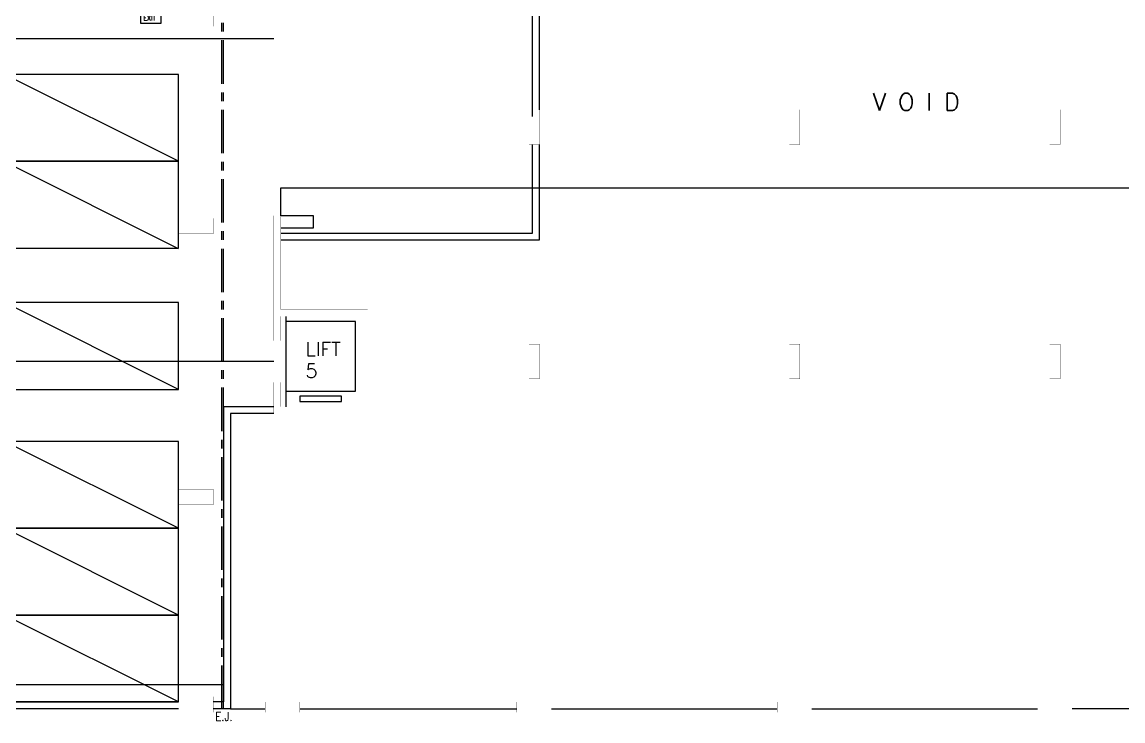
# Model space of a CAD drawing. Extents: x -163002 to 22103, y -98847 to 51643.
# Drawn here: x -128005 to -96290, y -98847 to -78725 of the extents above; entities that cross this region are included whole.
import ezdxf

# ---------------------------------------------------------------- set-up
doc = ezdxf.new("R2010")
doc.units = 0
doc.header["$LTSCALE"] = 1000
doc.header["$MEASUREMENT"] = 0
doc.linetypes.add('s1108a$0$CENTER', pattern=[2, 1.25, -0.25, 0.25, -0.25])
doc.linetypes.add('s1108a$0$HIDDEN', pattern=[0.375, 0.25, -0.125])
doc.layers.get('0').update_dxf_attribs({"linetype": 'CONTINUOUS'})
for name, color, linetype in [('s1108a$0$20', 1, 'CONTINUOUS'), ('s1108a$0$23', 7, 'CONTINUOUS'), ('s1108a$0$42', 7, 'CONTINUOUS'), ('s1108a$0$5', 7, 'CONTINUOUS'), ('s1108a$0$56', 7, 'CONTINUOUS'), ('s1108a$0$6', 7, 'CONTINUOUS'), ('s1108a$0$7', 7, 'CONTINUOUS'), ('s1108a$0$EX-DR', 1, 'CONTINUOUS'), ('s1108a$0$NEW-CAR', 7, 'CONTINUOUS'), ('s1108a$0$NEW-WAL', 4, 'CONTINUOUS'), ('s1108a$0$ROOM-NO', 4, 'CONTINUOUS')]:
    doc.layers.add(name, color=color, linetype=linetype)
doc.styles.add('s1108a$0$STANDARD', font='SIMPLEX')

# ---------------------------------------------------------------- blocks, each defined once
blk = doc.blocks.new('s1108a$0$CPARK')
at = {"layer": 's1108a$0$5', "color": 14, "linetype": 'Continuous'}
blk.add_line((0, 0), (2.5, 5), dxfattribs=at)
blk.add_lwpolyline([(0, 0), (2.5, 0), (2.5, 5), (0, 5)], close=True, dxfattribs=at)
blk = doc.blocks.new('s1108a$0$EXIT')
at = {"layer": 's1108a$0$56', "color": 1, "linetype": 'Continuous'}
blk.add_lwpolyline([(0, 0), (0.6, 0), (0.6, 0.3), (0, 0.3)], close=True, dxfattribs=at)
at = {"layer": 's1108a$0$56', "color": 1, "linetype": 'Continuous', "style": 's1108a$0$STANDARD', "width": 0.8}
blk.add_text('EXIT', height=0.15, dxfattribs=at).set_placement((0.0816, 0.0747))
blk = doc.blocks.new('s1108a')
at = {"layer": 's1108a$0$20', "color": 14, "linetype": 'Continuous'}
blk.add_line((-120400, -89799), (-120400, -87199), dxfattribs=at)
at = {"layer": 's1108a$0$20', "color": 14, "linetype": 'Continuous', "const_width": 5}
blk.add_lwpolyline([(-120750, -84300), (-120550, -84300), (-120550, -86999), (-118050, -86999), (-118050, -89999), (-120750, -89999), (-120750, -89099), (-120550, -89099), (-120550, -89799), (-118250, -89799), (-118250, -87199), (-120550, -87199), (-120550, -87899), (-120750, -87899)], close=True, dxfattribs=at)
at = {"layer": 's1108a$0$23', "color": 3, "linetype": 'Continuous'}
for p, q in [((-123500, -98299), (-134875, -98299)), ((-123500, -98499), (-134875, -98499))]:
    blk.add_line(p, q, dxfattribs=at)
at = {"layer": 's1108a$0$23', "color": 11}
for p, q in [((-122000, -98500), (-121000, -98500)), ((-120000, -98500), (-113750, -98500)), ((-112750, -98500), (-106250, -98500)), ((-105250, -98500), (-98750, -98500)), ((-91250, -98500), (-97750, -98500))]:
    blk.add_line(p, q, dxfattribs=at)
at = {"layer": 's1108a$0$23', "color": 8, "linetype": 'Continuous'}
for points in [[(-113300, -81447), (-113300, -75997)], [(-120550, -85000), (-113100, -85000), (-113100, -82250)], [(-120550, -84800), (-113300, -84800), (-113300, -82250)]]:
    blk.add_lwpolyline(points, dxfattribs=at)
at = {"layer": 's1108a$0$23', "color": 10, "linetype": 'Continuous'}
for points in [[(-113100, -81250), (-113100, -76000), (-83450, -76000)], [(-120550, -85000), (-113100, -85000), (-113100, -82250)], [(-120550, -84800), (-113300, -84800), (-113300, -82250)], [(-120750, -89799), (-122200, -89799), (-122200, -98300), (-122500, -98300)], [(-120750, -89999), (-122000, -89999), (-122000, -98500), (-122500, -98500)]]:
    blk.add_lwpolyline(points, dxfattribs=at)
at = {"layer": 's1108a$0$23', "color": 11}
blk.add_lwpolyline([(-120550, -84300), (-120550, -83500), (-83450, -83500)], dxfattribs=at)
at = {"layer": 's1108a$0$42', "color": 10, "linetype": 'Continuous'}
for p, q in [((-118400, -87349), (-120400, -87349)), ((-118400, -89349), (-118400, -87349)), ((-120400, -89349), (-118400, -89349))]:
    blk.add_line(p, q, dxfattribs=at)
blk.add_lwpolyline([(-120000, -89649), (-118800, -89649), (-118800, -89499), (-120000, -89499)], close=True, dxfattribs=at)
at = {"layer": 's1108a$0$5', "linetype": 'Continuous'}
for p, q in [((-135000, -79199), (-120750, -79199)), ((-120750, -88499), (-135800, -88499)), ((-134875, -97800), (-122200, -97800))]:
    blk.add_line(p, q, dxfattribs=at)
at = {"layer": 's1108a$0$56', "color": 15, "linetype": 's1108a$0$HIDDEN', "const_width": 5}
blk.add_lwpolyline([(-120725, -84300), (-120725, -78750)], dxfattribs=at)
at = {"layer": 's1108a$0$6', "color": 14, "linetype": 'Continuous', "const_width": 5}
for points in [[(-123500, -78400), (-122500, -78400), (-122500, -78850), (-123500, -78850)], [(-113400, -82250), (-113100, -82250), (-113100, -81250), (-113400, -81250)], [(-113400, -82250), (-113100, -82250), (-113100, -81250), (-113400, -81250)], [(-113400, -82250), (-113100, -82250), (-113100, -81250), (-113400, -81250)], [(-105900, -82250), (-105600, -82250), (-105600, -81250), (-105900, -81250)], [(-105900, -82250), (-105600, -82250), (-105600, -81250), (-105900, -81250)], [(-105900, -82250), (-105600, -82250), (-105600, -81250), (-105900, -81250)], [(-105900, -82250), (-105600, -82250), (-105600, -81250), (-105900, -81250)], [(-98400, -82250), (-98100, -82250), (-98100, -81250), (-98400, -81250)], [(-123500, -84375), (-122500, -84375), (-122500, -84825), (-123500, -84825)], [(-123500, -84375), (-122500, -84375), (-122500, -84825), (-123500, -84825)], [(-113400, -88999), (-113100, -88999), (-113100, -87999), (-113400, -87999)], [(-105900, -88999), (-105600, -88999), (-105600, -87999), (-105900, -87999)], [(-98400, -88999), (-98100, -88999), (-98100, -87999), (-98400, -87999)], [(-123500, -92175), (-122500, -92175), (-122500, -92625), (-123500, -92625)], [(-123500, -98150), (-122500, -98150), (-122500, -98600), (-123500, -98600)], [(-121000, -98600), (-120000, -98600), (-120000, -98300), (-121000, -98300)], [(-113750, -98300), (-112750, -98300), (-112750, -98600), (-113750, -98600)], [(-106250, -98300), (-105250, -98300), (-105250, -98600), (-106250, -98600)], [(-98750, -98300), (-97750, -98300), (-97750, -98600), (-98750, -98600)]]:
    blk.add_lwpolyline(points, close=True, dxfattribs=at)
for points in [[(-121000, -98300), (-120000, -98300)], [(-121000, -98600), (-121000, -98300)], [(-120000, -98300), (-120000, -98600)], [(-120000, -98600), (-121000, -98600)]]:
    blk.add_lwpolyline(points, dxfattribs=at)
at = {"layer": 's1108a$0$7', "color": 4, "linetype": 's1108a$0$CENTER'}
for points in [[(-122200, -98500), (-122200, -76000), (-125500, -76000)], [(-122250, -98500), (-122250, -76050), (-125500, -76050)]]:
    blk.add_lwpolyline(points, dxfattribs=at)
at = {"layer": 's1108a$0$EX-DR', "color": 6, "linetype": 's1108a$0$HIDDEN', "const_width": 5}
blk.add_lwpolyline([(-120725, -84300), (-120725, -78750)], dxfattribs=at)
at = {"layer": 's1108a$0$NEW-CAR', "color": 1, "linetype": 'Continuous'}
for p, q in [((-123500, -82734), (-128500, -80234)), ((-123500, -85253), (-128500, -82753))]:
    blk.add_line(p, q, dxfattribs=at)
for points in [[(-123500, -82734), (-123500, -80234), (-128500, -80234), (-128500, -82734)], [(-123500, -85234), (-123500, -82734), (-128500, -82734), (-128500, -85234)]]:
    blk.add_lwpolyline(points, close=True, dxfattribs=at)
at = {"layer": 's1108a$0$NEW-WAL', "color": 8, "linetype": 'Continuous'}
blk.add_lwpolyline([(-113100, -81250), (-113100, -78700)], dxfattribs=at)
at = {"layer": 's1108a$0$NEW-WAL'}
blk.add_lwpolyline([(-120550, -84646), (-119604, -84646), (-119604, -84300), (-120550, -84300)], dxfattribs=at)
at = {"xscale": 999.9979999999999, "yscale": 999.9979999999999, "zscale": 1000}
blk.add_blockref('s1108a$0$EXIT', (-124593, -78757), dxfattribs=at)
at = {"xscale": 999.9979999999999, "yscale": 999.9979999999999, "zscale": 1000, "rotation": 90}
for p in [(-123500, -89300), (-123500, -93300), (-123500, -95800), (-123500, -98300)]:
    blk.add_blockref('s1108a$0$CPARK', p, dxfattribs=at)
at = {"layer": 's1108a$0$7', "color": 4, "linetype": 's1108a$0$CENTER', "style": 's1108a$0$STANDARD', "width": 0.84}
blk.add_text('E.J.', height=250, dxfattribs=at).set_placement((-122435, -98847))
at = {"layer": 's1108a$0$NEW-WAL', "style": 's1108a$0$STANDARD'}
blk.add_text('V O I D', height=500, dxfattribs=at).set_placement((-103498, -81275))
at = {"layer": 's1108a$0$ROOM-NO', "style": 's1108a$0$STANDARD'}
for s, p in [('LIFT', (-119836, -88339)), ('5', (-119836, -88969))]:
    blk.add_text(s, height=400, dxfattribs=at).set_placement(p)

msp = doc.modelspace()

# ---------------------------------------------------------------- block references
msp.add_blockref('s1108a', (0, 0))

doc.saveas('drawing.dxf')
